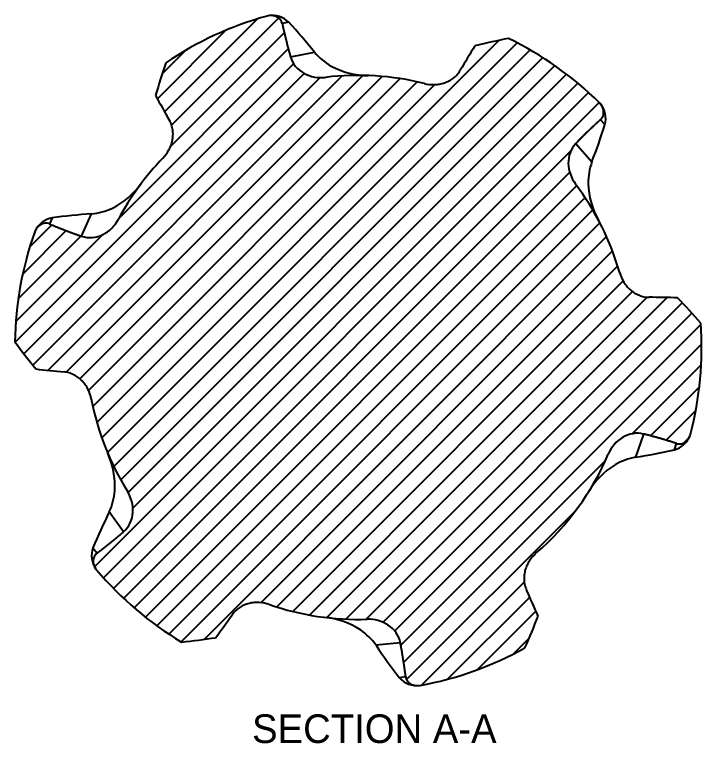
# Model space of a CAD drawing. Header units: inches. Extents: x 1 to 33, y 0.5 to 30.6.
# Drawn here: x 10.04 to 16.05, y 10.78 to 17.15 of the extents above; entities that cross this region are included whole.
import ezdxf
from ezdxf.enums import TextEntityAlignment as Align

# ---------------------------------------------------------------- set-up
doc = ezdxf.new("R2010")
doc.units = ezdxf.units.IN
doc.header["$MEASUREMENT"] = 0
doc.layers.add('Default', color=7, linetype='Continuous')
doc.layers.add('ODG-42319R1', color=7, linetype='Continuous')
doc.styles.add('SEACAD_Solid_Edge_ANSI', font='seans.ttf')

# ---------------------------------------------------------------- blocks, each defined once
blk = doc.blocks.new('SE10')
at = {"layer": 'ODG-42319R1', "linetype": 'Continuous'}
h = blk.add_hatch(dxfattribs=at)
h.set_pattern_fill('LINE', angle=45, style=0)
edge = h.paths.add_edge_path()
edge.add_arc((10.6585, 19.2489), 7.6262, 276.30843, 278.56007)
edge.add_line((11.7937, 11.7077), (11.7937, 11.7077))
edge.add_arc((5.7626, 16.2412), 7.5449, 323.06821, 324.96203)
edge.add_spline(control_points=[(11.9402, 11.9095), (11.9489, 11.9219), (11.9587, 11.9333), (11.9806, 11.9542), (11.9923, 11.9634), (12.0171, 11.9795), (12.0303, 11.9865), (12.051, 11.9953), (12.0581, 11.998), (12.0723, 12.0027), (12.0794, 12.0048), (12.101, 12.0101), (12.1157, 12.0125), (12.1453, 12.0152), (12.1605, 12.0155), (12.2053, 12.0129), (12.2344, 12.0072), (12.2629, 11.9973)], knot_values=[0, 0, 0, 0, 0.125, 0.125, 0.25, 0.25, 0.375, 0.375, 0.4375, 0.4375, 0.5, 0.5, 0.625, 0.625, 0.75, 0.75, 1, 1, 1, 1], degree=3, periodic=0)
edge.add_arc((13.0394, 14.2418), 2.375, 250.91729, 271.91381)
edge.add_spline(control_points=[(13.1187, 11.8681), (13.151, 11.8692), (13.1834, 11.8655), (13.2297, 11.8528), (13.2448, 11.8474), (13.2743, 11.8341), (13.2883, 11.8264), (13.3083, 11.813), (13.3148, 11.8082), (13.3273, 11.7981), (13.3334, 11.7927), (13.3507, 11.7759), (13.3611, 11.7638), (13.3749, 11.744), (13.3793, 11.7371), (13.3871, 11.723), (13.3906, 11.7158), (13.4001, 11.6938), (13.4048, 11.6785), (13.4078, 11.6625)], knot_values=[0, 0, 0, 0, 0.25, 0.25, 0.375, 0.375, 0.5, 0.5, 0.5625, 0.5625, 0.625, 0.625, 0.75, 0.75, 0.8125, 0.8125, 0.875, 0.875, 1, 1, 1, 1], degree=3, periodic=0)
edge.add_spline(control_points=[(13.4078, 11.6625), (13.4265, 11.5648), (13.442, 11.4667), (13.4541, 11.3681)], knot_values=[0.755539, 0.755539, 0.755539, 0.755539, 0.908678, 0.908678, 0.908678, 0.908678], weights=[0.988654, 0.989869, 0.99145, 0.993394], degree=3, periodic=0)
edge.add_spline(control_points=[(13.4541, 11.3681), (13.455, 11.3612), (13.4567, 11.3546), (13.4617, 11.3419), (13.4651, 11.3358), (13.4731, 11.3247), (13.4778, 11.3195), (13.4881, 11.3105), (13.4937, 11.3066), (13.5117, 11.2964), (13.5249, 11.2921), (13.5521, 11.2881), (13.5659, 11.2883), (13.5795, 11.2908)], knot_values=[0, 0, 0, 0, 0.125, 0.125, 0.25, 0.25, 0.375, 0.375, 0.5, 0.5, 0.75, 0.75, 1, 1, 1, 1], degree=3, periodic=0)
edge.add_arc((13.0394, 14.2418), 3, 280.37199, 299.05058)
edge.add_line((14.4961, 11.6192), (14.4961, 11.6192))
edge.add_arc((7.4896, 14.6928), 7.651, 336.3144, 338.55883)
edge.add_line((14.6111, 11.896), (14.6111, 11.896))
edge.add_arc((7.6695, 8.9397), 7.5449, 23.06821, 24.96203)
edge.add_spline(control_points=[(14.5096, 12.1237), (14.5032, 12.1375), (14.4983, 12.1517), (14.4911, 12.1811), (14.489, 12.1958), (14.4874, 12.2254), (14.488, 12.2403), (14.4907, 12.2626), (14.4919, 12.2701), (14.4949, 12.2847), (14.4967, 12.292), (14.5029, 12.3134), (14.5081, 12.3272), (14.5206, 12.3543), (14.528, 12.3675), (14.5525, 12.405), (14.5721, 12.4274), (14.5949, 12.4471)], knot_values=[0, 0, 0, 0, 0.125, 0.125, 0.25, 0.25, 0.375, 0.375, 0.4375, 0.4375, 0.5, 0.5, 0.625, 0.625, 0.75, 0.75, 1, 1, 1, 1], degree=3, periodic=0)
edge.add_arc((13.0394, 14.2418), 2.375, 310.91729, 336.91381)
edge.add_spline(control_points=[(15.2242, 13.3105), (15.2368, 13.3403), (15.2539, 13.3681), (15.2849, 13.4047), (15.2962, 13.4161), (15.3207, 13.4372), (15.3337, 13.4467), (15.3543, 13.4591), (15.3613, 13.4629), (15.3758, 13.47), (15.3832, 13.4733), (15.4058, 13.4819), (15.4212, 13.4862), (15.4449, 13.4903), (15.453, 13.4913), (15.4691, 13.4925), (15.4771, 13.4927), (15.5011, 13.4919), (15.5169, 13.4897), (15.5327, 13.4857)], knot_values=[0, 0, 0, 0, 0.25, 0.25, 0.375, 0.375, 0.5, 0.5, 0.5625, 0.5625, 0.625, 0.625, 0.75, 0.75, 0.8125, 0.8125, 0.875, 0.875, 1, 1, 1, 1], degree=3, periodic=0)
edge.add_spline(control_points=[(15.5327, 13.4857), (15.6291, 13.4614), (15.7246, 13.4339), (15.8191, 13.4032)], knot_values=[0.755539, 0.755539, 0.755539, 0.755539, 0.908678, 0.908678, 0.908678, 0.908678], weights=[0.988654, 0.989869, 0.99145, 0.993394], degree=3, periodic=0)
edge.add_spline(control_points=[(15.8191, 13.4032), (15.8257, 13.4011), (15.8324, 13.3998), (15.8461, 13.399), (15.853, 13.3995), (15.8665, 13.402), (15.8731, 13.4041), (15.8857, 13.4097), (15.8916, 13.4131), (15.9084, 13.4251), (15.9179, 13.4353), (15.9331, 13.4582), (15.9386, 13.4708), (15.9421, 13.4842)], knot_values=[0, 0, 0, 0, 0.125, 0.125, 0.25, 0.25, 0.375, 0.375, 0.5, 0.5, 0.75, 0.75, 1, 1, 1, 1], degree=3, periodic=0)
edge.add_arc((13.0394, 14.2418), 3, 345.37199, 364.05058)
edge.add_line((16.0319, 14.4537), (16.0319, 14.4537))
edge.add_arc((10.2852, 9.4026), 7.651, 41.3144, 43.55883)
edge.add_line((15.8297, 14.6749), (15.8297, 14.6749))
edge.add_arc((15.5753, 7.1343), 7.5449, 88.06821, 89.96203)
edge.add_spline(control_points=[(15.5803, 14.6792), (15.5652, 14.6792), (15.5502, 14.6807), (15.5206, 14.6866), (15.5063, 14.691), (15.4788, 14.7021), (15.4656, 14.7088), (15.4465, 14.7207), (15.4402, 14.7249), (15.4282, 14.7339), (15.4224, 14.7386), (15.4056, 14.7532), (15.3953, 14.7638), (15.3761, 14.7866), (15.3672, 14.7989), (15.3435, 14.837), (15.3316, 14.8642), (15.3233, 14.8931)], knot_values=[0, 0, 0, 0, 0.125, 0.125, 0.25, 0.25, 0.375, 0.375, 0.4375, 0.4375, 0.5, 0.5, 0.625, 0.625, 0.75, 0.75, 1, 1, 1, 1], degree=3, periodic=0)
edge.add_arc((13.0394, 14.2418), 2.375, 15.91729, 36.91381)
edge.add_spline(control_points=[(14.9383, 15.6683), (14.9188, 15.6941), (14.9033, 15.7228), (14.8871, 15.768), (14.8829, 15.7835), (14.8768, 15.8153), (14.8752, 15.8312), (14.8747, 15.8552), (14.8749, 15.8632), (14.8759, 15.8793), (14.8768, 15.8874), (14.8807, 15.9112), (14.8847, 15.9267), (14.8929, 15.9494), (14.8961, 15.9569), (14.9031, 15.9714), (14.907, 15.9784), (14.9197, 15.9988), (14.9295, 16.0114), (14.9408, 16.023)], knot_values=[0, 0, 0, 0, 0.25, 0.25, 0.375, 0.375, 0.5, 0.5, 0.5625, 0.5625, 0.625, 0.625, 0.75, 0.75, 0.8125, 0.8125, 0.875, 0.875, 1, 1, 1, 1], degree=3, periodic=0)
edge.add_spline(control_points=[(14.9408, 16.023), (15.0101, 16.0944), (15.0817, 16.1634), (15.1555, 16.2298)], knot_values=[0.755539, 0.755539, 0.755539, 0.755539, 0.908678, 0.908678, 0.908678, 0.908678], weights=[0.988654, 0.989869, 0.99145, 0.993394], degree=3, periodic=0)
edge.add_spline(control_points=[(15.1555, 16.2298), (15.1606, 16.2345), (15.165, 16.2397), (15.1726, 16.2511), (15.1757, 16.2574), (15.1802, 16.2703), (15.1817, 16.2771), (15.1832, 16.2907), (15.1832, 16.2976), (15.1811, 16.3181), (15.1771, 16.3314), (15.1648, 16.356), (15.1567, 16.3672), (15.1469, 16.3768)], knot_values=[0, 0, 0, 0, 0.125, 0.125, 0.25, 0.25, 0.375, 0.375, 0.5, 0.5, 0.75, 0.75, 1, 1, 1, 1], degree=3, periodic=0)
edge.add_arc((13.0394, 14.2418), 3, 45.37199, 64.05058)
edge.add_arc((15.8475, 9.4612), 7.6262, 101.30843, 103.56007)
edge.add_line((14.0594, 16.8748), (14.0595, 16.8748))
edge.add_arc((20.4626, 12.8843), 7.5449, 148.06821, 149.96203)
edge.add_spline(control_points=[(13.9311, 16.661), (13.9235, 16.6479), (13.9147, 16.6357), (13.8947, 16.613), (13.8838, 16.6028), (13.8605, 16.5846), (13.848, 16.5765), (13.8282, 16.5659), (13.8214, 16.5626), (13.8076, 16.5566), (13.8007, 16.554), (13.7796, 16.5468), (13.7652, 16.5431), (13.7359, 16.5378), (13.7208, 16.5363), (13.676, 16.5349), (13.6465, 16.5381), (13.6172, 16.5454)], knot_values=[0, 0, 0, 0, 0.125, 0.125, 0.25, 0.25, 0.375, 0.375, 0.4375, 0.4375, 0.5, 0.5, 0.625, 0.625, 0.75, 0.75, 1, 1, 1, 1], degree=3, periodic=0)
edge.add_arc((13.0394, 14.2418), 2.375, 75.91729, 96.91381)
edge.add_spline(control_points=[(12.7535, 16.5995), (12.7213, 16.5956), (12.6887, 16.5965), (12.6415, 16.6051), (12.626, 16.6092), (12.5955, 16.6198), (12.5808, 16.6264), (12.5597, 16.6379), (12.5529, 16.6421), (12.5395, 16.6511), (12.533, 16.6559), (12.5142, 16.6711), (12.5028, 16.6823), (12.4873, 16.7008), (12.4824, 16.7073), (12.4734, 16.7207), (12.4693, 16.7275), (12.4579, 16.7487), (12.4519, 16.7635), (12.4475, 16.7791)], knot_values=[0, 0, 0, 0, 0.25, 0.25, 0.375, 0.375, 0.5, 0.5, 0.5625, 0.5625, 0.625, 0.625, 0.75, 0.75, 0.8125, 0.8125, 0.875, 0.875, 1, 1, 1, 1], degree=3, periodic=0)
edge.add_spline(control_points=[(12.4475, 16.7791), (12.4203, 16.8748), (12.3964, 16.9713), (12.3757, 17.0684)], knot_values=[0.755539, 0.755539, 0.755539, 0.755539, 0.908678, 0.908678, 0.908678, 0.908678], weights=[0.988654, 0.989869, 0.99145, 0.993394], degree=3, periodic=0)
edge.add_spline(control_points=[(12.3757, 17.0684), (12.3743, 17.0752), (12.372, 17.0816), (12.3659, 17.0939), (12.362, 17.0997), (12.353, 17.11), (12.3479, 17.1147), (12.3368, 17.1229), (12.3309, 17.1263), (12.3121, 17.1348), (12.2985, 17.138), (12.2711, 17.1396), (12.2574, 17.1381), (12.2441, 17.1345)], knot_values=[0, 0, 0, 0, 0.125, 0.125, 0.25, 0.25, 0.375, 0.375, 0.5, 0.5, 0.75, 0.75, 1, 1, 1, 1], degree=3, periodic=0)
edge.add_arc((13.0394, 14.2418), 3, 105.37199, 124.05058)
edge.add_line((11.3596, 16.7274), (11.3596, 16.7274))
edge.add_arc((18.6073, 14.2763), 7.651, 161.3144, 163.55883)
edge.add_line((11.2691, 16.4417), (11.2692, 16.4417))
edge.add_arc((17.9267, 19.9918), 7.5449, 208.06821, 209.96203)
edge.add_spline(control_points=[(11.3901, 16.2237), (11.3977, 16.2106), (11.4038, 16.1968), (11.4135, 16.1682), (11.4169, 16.1537), (11.421, 16.1243), (11.4218, 16.1095), (11.4211, 16.087), (11.4205, 16.0794), (11.4188, 16.0646), (11.4176, 16.0572), (11.4133, 16.0353), (11.4093, 16.0211), (11.3992, 15.9931), (11.393, 15.9792), (11.3718, 15.9397), (11.3543, 15.9157), (11.3333, 15.8941)], knot_values=[0, 0, 0, 0, 0.125, 0.125, 0.25, 0.25, 0.375, 0.375, 0.4375, 0.4375, 0.5, 0.5, 0.625, 0.625, 0.75, 0.75, 1, 1, 1, 1], degree=3, periodic=0)
edge.add_arc((13.0394, 14.2418), 2.375, 135.91729, 151.91381)
edge.add_spline(control_points=[(10.944, 15.36), (10.9288, 15.3314), (10.9094, 15.3052), (10.8753, 15.2715), (10.863, 15.2611), (10.8368, 15.2422), (10.823, 15.2339), (10.8015, 15.2233), (10.7941, 15.2201), (10.7791, 15.2143), (10.7714, 15.2117), (10.7482, 15.2051), (10.7324, 15.2021), (10.7084, 15.2001), (10.7003, 15.1998), (10.6842, 15.2), (10.6762, 15.2006), (10.6523, 15.2034), (10.6367, 15.207), (10.6214, 15.2123)], knot_values=[0, 0, 0, 0, 0.25, 0.25, 0.375, 0.375, 0.5, 0.5, 0.5625, 0.5625, 0.625, 0.625, 0.75, 0.75, 0.8125, 0.8125, 0.875, 0.875, 1, 1, 1, 1], degree=3, periodic=0)
edge.add_spline(control_points=[(10.6214, 15.2123), (10.5275, 15.245), (10.4347, 15.2807), (10.3433, 15.3195)], knot_values=[0.755539, 0.755539, 0.755539, 0.755539, 0.908678, 0.908678, 0.908678, 0.908678], weights=[0.988654, 0.989869, 0.99145, 0.993394], degree=3, periodic=0)
edge.add_spline(control_points=[(10.3433, 15.3195), (10.3369, 15.3222), (10.3303, 15.324), (10.3168, 15.326), (10.3098, 15.3261), (10.2962, 15.3248), (10.2894, 15.3233), (10.2764, 15.3188), (10.2702, 15.316), (10.2524, 15.3054), (10.242, 15.2961), (10.225, 15.2746), (10.2183, 15.2625), (10.2137, 15.2495)], knot_values=[0, 0, 0, 0, 0.125, 0.125, 0.25, 0.25, 0.375, 0.375, 0.5, 0.5, 0.75, 0.75, 1, 1, 1, 1], degree=3, periodic=0)
edge.add_arc((13.0394, 14.2418), 3, 160.37199, 179.05058)
edge.add_line((10.0398, 14.2915), (10.0397, 14.2915))
edge.add_arc((16.2048, 18.8226), 7.651, 216.3144, 218.55883)
edge.add_line((10.2219, 14.0536), (10.2219, 14.0536))
edge.add_arc((11.1325, 21.5433), 7.5449, 263.06821, 264.96203)
edge.add_spline(control_points=[(10.4699, 14.0276), (10.485, 14.0262), (10.4998, 14.0234), (10.5288, 14.0149), (10.5426, 14.0093), (10.5691, 13.9959), (10.5817, 13.988), (10.5997, 13.9745), (10.6055, 13.9697), (10.6167, 13.9598), (10.6221, 13.9546), (10.6375, 13.9386), (10.6469, 13.9271), (10.6641, 13.9028), (10.6718, 13.8898), (10.6921, 13.8497), (10.7016, 13.8216), (10.7073, 13.792)], knot_values=[0, 0, 0, 0, 0.125, 0.125, 0.25, 0.25, 0.375, 0.375, 0.4375, 0.4375, 0.5, 0.5, 0.625, 0.625, 0.75, 0.75, 1, 1, 1, 1], degree=3, periodic=0)
edge.add_arc((13.0394, 14.2418), 2.375, 190.91729, 211.91381)
edge.add_spline(control_points=[(11.0233, 12.9863), (11.0404, 12.9588), (11.0534, 12.9289), (11.0656, 12.8825), (11.0685, 12.8667), (11.0717, 12.8345), (11.072, 12.8184), (11.0704, 12.7945), (11.0695, 12.7865), (11.067, 12.7706), (11.0654, 12.7626), (11.0595, 12.7392), (11.0542, 12.7241), (11.044, 12.7023), (11.0402, 12.6951), (11.0319, 12.6813), (11.0274, 12.6746), (11.0131, 12.6554), (11.0022, 12.6437), (10.9899, 12.6331)], knot_values=[0, 0, 0, 0, 0.25, 0.25, 0.375, 0.375, 0.5, 0.5, 0.5625, 0.5625, 0.625, 0.625, 0.75, 0.75, 0.8125, 0.8125, 0.875, 0.875, 1, 1, 1, 1], degree=3, periodic=0)
edge.add_spline(control_points=[(10.9899, 12.6331), (10.9146, 12.568), (10.8373, 12.5056), (10.758, 12.4458)], knot_values=[0.755539, 0.755539, 0.755539, 0.755539, 0.908678, 0.908678, 0.908678, 0.908678], weights=[0.988654, 0.989869, 0.99145, 0.993394], degree=3, periodic=0)
edge.add_spline(control_points=[(10.758, 12.4458), (10.7525, 12.4416), (10.7476, 12.4368), (10.7391, 12.4261), (10.7355, 12.4201), (10.7299, 12.4076), (10.7278, 12.401), (10.7251, 12.3875), (10.7245, 12.3807), (10.7247, 12.36), (10.7276, 12.3464), (10.7377, 12.3209), (10.7448, 12.3091), (10.7538, 12.2986)], knot_values=[0, 0, 0, 0, 0.125, 0.125, 0.25, 0.25, 0.375, 0.375, 0.5, 0.5, 0.75, 0.75, 1, 1, 1, 1], degree=3, periodic=0)
edge.add_arc((13.0394, 14.2418), 3, 220.37199, 239.05058)
at = {"layer": 'ODG-42319R1', "color": 7, "linetype": 'Continuous'}
for p, q in [((12.4326, 17.0812), (12.3757, 17.0684)), ((12.4475, 16.7791), (12.6576, 16.8191)), ((15.1949, 16.187), (15.1555, 16.2298)), ((14.9408, 16.023), (15.0805, 15.8611)), ((10.6214, 15.2123), (10.7091, 15.4074)), ((10.3654, 15.3733), (10.3433, 15.3195)), ((15.5327, 13.4857), (15.4623, 13.2838)), ((15.8017, 13.3476), (15.8191, 13.4032)), ((10.9899, 12.6331), (10.8648, 12.8065)), ((10.7224, 12.4919), (10.758, 12.4458)), ((13.4078, 11.6625), (13.1951, 11.641)), ((13.3964, 11.3603), (13.4541, 11.3681))]:
    blk.add_line(p, q, dxfattribs=at)
for centre, radius, start, end in [((13.0394, 14.2418), 3, 105.37199, 124.05058), ((12.2892, 16.9342), 0.2053, 45.71453, 99.42184), ((8.0265, 13.0702), 5.9584, 38.99112, 42.31276), ((15.8475, 9.4612), 7.6262, 101.30843, 103.56007), ((13.0394, 14.2418), 3, 45.37199, 64.05058), ((20.4626, 12.8843), 7.5449, 148.06821, 149.96203), ((13.0784, 17.1756), 0.5515, 220.26119, 240.1784), ((18.6073, 14.2763), 7.651, 161.3144, 163.55883), ((13.1328, 17.3153), 0.7001, 242.00747, 269.45853), ((13.0394, 14.2418), 2.375, 75.91729, 96.91381), ((17.9267, 19.9918), 7.5449, 208.06821, 209.96203), ((14.996, 16.2376), 0.2053, 345.71453, 39.42184), ((9.5182, 17.9973), 5.9584, 338.99112, 342.31276), ((13.0394, 14.2418), 2.375, 135.91729, 151.91381), ((15.5996, 15.6749), 0.5515, 160.26119, 180.1784), ((10.5753, 16.0812), 0.7001, 297.00747, 324.45853), ((13.0394, 14.2418), 2.375, 15.91729, 36.91381), ((15.7478, 15.6977), 0.7001, 182.00747, 209.45853), ((11.1238, 9.4635), 5.9584, 93.99112, 97.31276), ((10.6586, 15.9565), 0.5515, 275.26119, 295.1784), ((10.4036, 15.1717), 0.2053, 100.71453, 154.42184), ((13.0394, 14.2418), 3, 160.37199, 179.05058), ((15.5753, 7.1343), 7.5449, 88.06821, 89.96203), ((10.2852, 9.4026), 7.651, 41.3144, 43.55883), ((13.0394, 14.2418), 3, 345.37199, 4.05058), ((16.2048, 18.8226), 7.651, 216.3144, 218.55883), ((11.1325, 21.5433), 7.5449, 263.06821, 264.96203), ((13.0394, 14.2418), 2.375, 190.91729, 211.91381), ((15.7461, 13.5452), 0.2053, 285.71453, 339.45677), ((10.2143, 13.0275), 0.7001, 357.00747, 24.45853), ((13.0394, 14.2418), 2.375, 310.91729, 336.91381), ((14.5311, 19.1689), 5.9584, 278.99112, 282.31276), ((15.5605, 12.7411), 0.5515, 100.26119, 120.1784), ((15.6544, 12.6242), 0.7001, 122.00747, 149.45853), ((10.3639, 13.0373), 0.5515, 335.26119, 355.1784), ((16.2198, 10.1937), 5.9584, 153.99112, 157.31276), ((10.9162, 12.4241), 0.2053, 160.71453, 214.42184), ((13.0394, 14.2418), 3, 220.37199, 239.05058), ((7.6695, 8.9397), 7.5449, 23.06821, 24.96203), ((13.0394, 14.2418), 2.375, 250.91729, 271.91381), ((5.7626, 16.2412), 7.5449, 323.06821, 324.96203), ((12.6784, 11.1881), 0.7001, 57.00747, 84.45853), ((7.4896, 14.6928), 7.651, 336.3144, 338.55883), ((12.7447, 11.3226), 0.5515, 35.26119, 55.1784), ((10.6585, 19.2489), 7.6262, 276.30843, 278.56007), ((18.1353, 14.9721), 5.9584, 213.99112, 217.31276), ((13.0394, 14.2418), 3, 280.37199, 299.05058), ((13.552, 11.4942), 0.2053, 220.71453, 277.7012)]:
    blk.add_arc(centre, radius, start, end, dxfattribs=at)
for points, knots in [([(12.3757, 17.0684), (12.3743, 17.0752), (12.372, 17.0816), (12.3659, 17.0939), (12.362, 17.0997), (12.353, 17.11), (12.3479, 17.1147), (12.3368, 17.1229), (12.3309, 17.1263), (12.3121, 17.1348), (12.2985, 17.138), (12.2711, 17.1396), (12.2574, 17.1381), (12.2441, 17.1345)], [0, 0, 0, 0, 0.125, 0.125, 0.25, 0.25, 0.375, 0.375, 0.5, 0.5, 0.75, 0.75, 1, 1, 1, 1]), ([(12.4475, 16.7791), (12.4652, 16.7167), (12.5106, 16.665), (12.6229, 16.6032), (12.6892, 16.5917), (12.7535, 16.5995)], [0, 0, 0, 0, 0.5, 0.5, 1, 1, 1, 1]), ([(13.6172, 16.5454), (13.6465, 16.5381), (13.676, 16.5349), (13.7208, 16.5363), (13.7359, 16.5378), (13.7652, 16.5431), (13.7796, 16.5468), (13.8007, 16.554), (13.8076, 16.5566), (13.8214, 16.5626), (13.8282, 16.5659), (13.848, 16.5765), (13.8605, 16.5846), (13.8838, 16.6028), (13.8947, 16.613), (13.9147, 16.6357), (13.9235, 16.6479), (13.9311, 16.661)], [0, 0, 0, 0, 0.25, 0.25, 0.375, 0.375, 0.5, 0.5, 0.5625, 0.5625, 0.625, 0.625, 0.75, 0.75, 0.875, 0.875, 1, 1, 1, 1]), ([(15.1555, 16.2298), (15.1606, 16.2345), (15.165, 16.2397), (15.1726, 16.2511), (15.1757, 16.2574), (15.1802, 16.2703), (15.1817, 16.2771), (15.1832, 16.2907), (15.1832, 16.2976), (15.1811, 16.3181), (15.1771, 16.3314), (15.1648, 16.356), (15.1567, 16.3672), (15.1469, 16.3768)], [0, 0, 0, 0, 0.125, 0.125, 0.25, 0.25, 0.375, 0.375, 0.5, 0.5, 0.75, 0.75, 1, 1, 1, 1]), ([(11.3333, 15.8941), (11.3543, 15.9157), (11.3718, 15.9397), (11.393, 15.9792), (11.3992, 15.9931), (11.4093, 16.0211), (11.4133, 16.0353), (11.4176, 16.0572), (11.4188, 16.0646), (11.4205, 16.0794), (11.4211, 16.087), (11.4218, 16.1095), (11.421, 16.1243), (11.4169, 16.1537), (11.4135, 16.1682), (11.4038, 16.1968), (11.3977, 16.2106), (11.3901, 16.2237)], [0, 0, 0, 0, 0.25, 0.25, 0.375, 0.375, 0.5, 0.5, 0.5625, 0.5625, 0.625, 0.625, 0.75, 0.75, 0.875, 0.875, 1, 1, 1, 1]), ([(14.9408, 16.023), (14.8956, 15.9765), (14.8735, 15.9113), (14.8761, 15.7832), (14.8994, 15.72), (14.9383, 15.6683)], [0, 0, 0, 0, 0.5, 0.5, 1, 1, 1, 1]), ([(10.6214, 15.2123), (10.6827, 15.191), (10.7511, 15.1986), (10.8661, 15.2551), (10.9136, 15.3029), (10.944, 15.36)], [0, 0, 0, 0, 0.5, 0.5, 1, 1, 1, 1]), ([(10.3433, 15.3195), (10.3369, 15.3222), (10.3303, 15.324), (10.3168, 15.326), (10.3098, 15.3261), (10.2962, 15.3248), (10.2894, 15.3233), (10.2764, 15.3188), (10.2702, 15.316), (10.2524, 15.3054), (10.242, 15.2961), (10.225, 15.2746), (10.2183, 15.2625), (10.2137, 15.2495)], [0, 0, 0, 0, 0.125, 0.125, 0.25, 0.25, 0.375, 0.375, 0.5, 0.5, 0.75, 0.75, 1, 1, 1, 1]), ([(15.3233, 14.8931), (15.3316, 14.8642), (15.3435, 14.837), (15.3672, 14.7989), (15.3761, 14.7866), (15.3953, 14.7638), (15.4056, 14.7532), (15.4224, 14.7386), (15.4282, 14.7339), (15.4402, 14.7249), (15.4465, 14.7207), (15.4656, 14.7088), (15.4788, 14.7021), (15.5063, 14.691), (15.5206, 14.6866), (15.5502, 14.6807), (15.5652, 14.6792), (15.5803, 14.6792)], [0, 0, 0, 0, 0.25, 0.25, 0.375, 0.375, 0.5, 0.5, 0.5625, 0.5625, 0.625, 0.625, 0.75, 0.75, 0.875, 0.875, 1, 1, 1, 1]), ([(10.7073, 13.792), (10.7016, 13.8216), (10.6921, 13.8497), (10.6718, 13.8898), (10.6641, 13.9028), (10.6469, 13.9271), (10.6375, 13.9386), (10.6221, 13.9546), (10.6167, 13.9598), (10.6055, 13.9697), (10.5997, 13.9745), (10.5817, 13.988), (10.5691, 13.9959), (10.5426, 14.0093), (10.5288, 14.0149), (10.4998, 14.0234), (10.485, 14.0262), (10.4699, 14.0276)], [0, 0, 0, 0, 0.25, 0.25, 0.375, 0.375, 0.5, 0.5, 0.5625, 0.5625, 0.625, 0.625, 0.75, 0.75, 0.875, 0.875, 1, 1, 1, 1]), ([(15.5327, 13.4857), (15.4698, 13.5016), (15.4022, 13.4881), (15.2926, 13.4218), (15.2495, 13.37), (15.2242, 13.3105)], [0, 0, 0, 0, 0.5, 0.5, 1, 1, 1, 1]), ([(15.8191, 13.4032), (15.8257, 13.4011), (15.8324, 13.3998), (15.8461, 13.399), (15.853, 13.3995), (15.8665, 13.402), (15.8731, 13.4041), (15.8857, 13.4097), (15.8916, 13.4131), (15.9084, 13.4251), (15.9179, 13.4353), (15.9331, 13.4582), (15.9386, 13.4708), (15.9421, 13.4842)], [0, 0, 0, 0, 0.125, 0.125, 0.25, 0.25, 0.375, 0.375, 0.5, 0.5, 0.75, 0.75, 1, 1, 1, 1]), ([(10.9899, 12.6331), (11.039, 12.6755), (11.0666, 12.7385), (11.0752, 12.8664), (11.0575, 12.9314), (11.0233, 12.9863)], [0, 0, 0, 0, 0.5, 0.5, 1, 1, 1, 1]), ([(10.758, 12.4458), (10.7525, 12.4416), (10.7476, 12.4368), (10.7391, 12.4261), (10.7355, 12.4201), (10.7299, 12.4076), (10.7278, 12.401), (10.7251, 12.3875), (10.7245, 12.3807), (10.7247, 12.36), (10.7276, 12.3464), (10.7377, 12.3209), (10.7448, 12.3091), (10.7538, 12.2986)], [0, 0, 0, 0, 0.125, 0.125, 0.25, 0.25, 0.375, 0.375, 0.5, 0.5, 0.75, 0.75, 1, 1, 1, 1]), ([(14.5949, 12.4471), (14.5721, 12.4274), (14.5525, 12.405), (14.528, 12.3675), (14.5206, 12.3543), (14.5081, 12.3272), (14.5029, 12.3134), (14.4967, 12.292), (14.4949, 12.2847), (14.4919, 12.2701), (14.4907, 12.2626), (14.488, 12.2403), (14.4874, 12.2254), (14.489, 12.1958), (14.4911, 12.1811), (14.4983, 12.1517), (14.5032, 12.1375), (14.5096, 12.1237)], [0, 0, 0, 0, 0.25, 0.25, 0.375, 0.375, 0.5, 0.5, 0.5625, 0.5625, 0.625, 0.625, 0.75, 0.75, 0.875, 0.875, 1, 1, 1, 1]), ([(12.2629, 11.9973), (12.2344, 12.0072), (12.2053, 12.0129), (12.1605, 12.0155), (12.1453, 12.0152), (12.1157, 12.0125), (12.101, 12.0101), (12.0794, 12.0048), (12.0723, 12.0027), (12.0581, 11.998), (12.051, 11.9953), (12.0303, 11.9865), (12.0171, 11.9795), (11.9923, 11.9634), (11.9806, 11.9542), (11.9587, 11.9333), (11.9489, 11.9219), (11.9402, 11.9095)], [0, 0, 0, 0, 0.25, 0.25, 0.375, 0.375, 0.5, 0.5, 0.5625, 0.5625, 0.625, 0.625, 0.75, 0.75, 0.875, 0.875, 1, 1, 1, 1]), ([(13.4078, 11.6625), (13.3956, 11.7263), (13.3549, 11.7818), (13.2484, 11.8531), (13.1833, 11.8703), (13.1187, 11.8681)], [0, 0, 0, 0, 0.5, 0.5, 1, 1, 1, 1]), ([(13.4541, 11.3681), (13.455, 11.3612), (13.4567, 11.3546), (13.4617, 11.3419), (13.4651, 11.3358), (13.4731, 11.3247), (13.4778, 11.3195), (13.4881, 11.3105), (13.4937, 11.3066), (13.5117, 11.2964), (13.5249, 11.2921), (13.5521, 11.2881), (13.5659, 11.2883), (13.5795, 11.2908)], [0, 0, 0, 0, 0.125, 0.125, 0.25, 0.25, 0.375, 0.375, 0.5, 0.5, 0.75, 0.75, 1, 1, 1, 1])]:
    blk.add_open_spline(points, degree=3, knots=knots, dxfattribs=at)
for points in [[(12.3757, 17.0684), (12.3964, 16.9713), (12.4203, 16.8748), (12.4475, 16.7791)], [(15.1555, 16.2298), (15.0817, 16.1634), (15.0101, 16.0944), (14.9408, 16.023)], [(10.3433, 15.3195), (10.4347, 15.2807), (10.5275, 15.245), (10.6214, 15.2123)], [(15.8191, 13.4032), (15.7246, 13.4339), (15.6291, 13.4614), (15.5327, 13.4857)], [(10.758, 12.4458), (10.8373, 12.5056), (10.9146, 12.568), (10.9899, 12.6331)], [(13.4541, 11.3681), (13.442, 11.4667), (13.4265, 11.5648), (13.4078, 11.6625)]]:
    blk.add_rational_spline(points, [0.993394234646, 0.991449703617, 0.989869498235, 0.988653618498], degree=3, dxfattribs=at)

msp = doc.modelspace()

# ---------------------------------------------------------------- block references
at = {"layer": 'Default'}
msp.add_blockref('SE10', (0, 0), dxfattribs=at)

# ---------------------------------------------------------------- texts
at = {"layer": 'Default', "color": 7, "linetype": 'Continuous', "style": 'SEACAD_Solid_Edge_ANSI'}
msp.add_text('SECTION A-A', height=0.25, dxfattribs=at).set_placement((12.1122, 11.0381), align=Align.TOP_LEFT)

doc.saveas('drawing.dxf')
